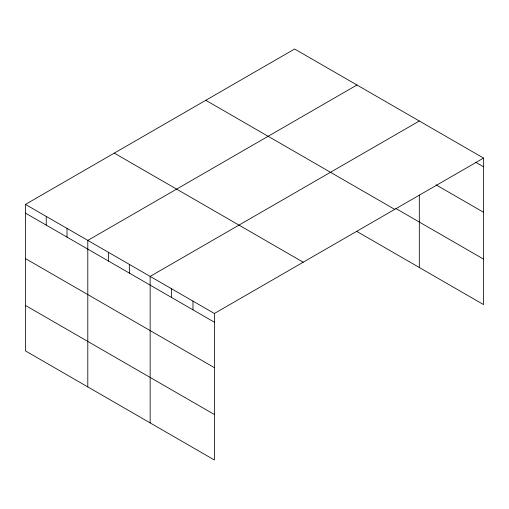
<?xml version="1.0" encoding="UTF-8"?>
<svg xmlns="http://www.w3.org/2000/svg" width="509" height="509" viewBox="0 0 509 509"><rect width="100%" height="100%" fill="white"/><g stroke="black" fill="none" stroke-linecap="round" stroke-linejoin="round"><path stroke-width="0.76" d="M25.45 204.408L214.384 313.487L214.384 459.99L25.45 350.911L25.45 204.408L294.616 49.01L483.55 158.089L483.55 304.592L356.962 231.506M356.962 85.003L87.796 240.407L87.796 386.91M419.314 121.002L150.149 276.4L150.149 422.903M214.384 313.487L483.55 158.089M475.521 162.161L483.55 166.793M436.041 184.837L483.55 212.266M395.849 208.486L483.55 259.119M205.789 100.292L394.723 209.371M114.277 153.126L303.211 262.205M25.45 213.118L214.384 322.197M25.45 258.591L214.384 367.67M25.45 305.438L214.384 414.517M419.314 195.03L419.314 267.505M192.975 301.124L192.975 309.835M171.558 288.762L171.558 297.472M129.362 264.4L129.362 273.11M108.582 252.407L108.582 261.111M67.016 228.407L67.016 237.111M46.23 216.408L46.23 225.112"/></g></svg>
